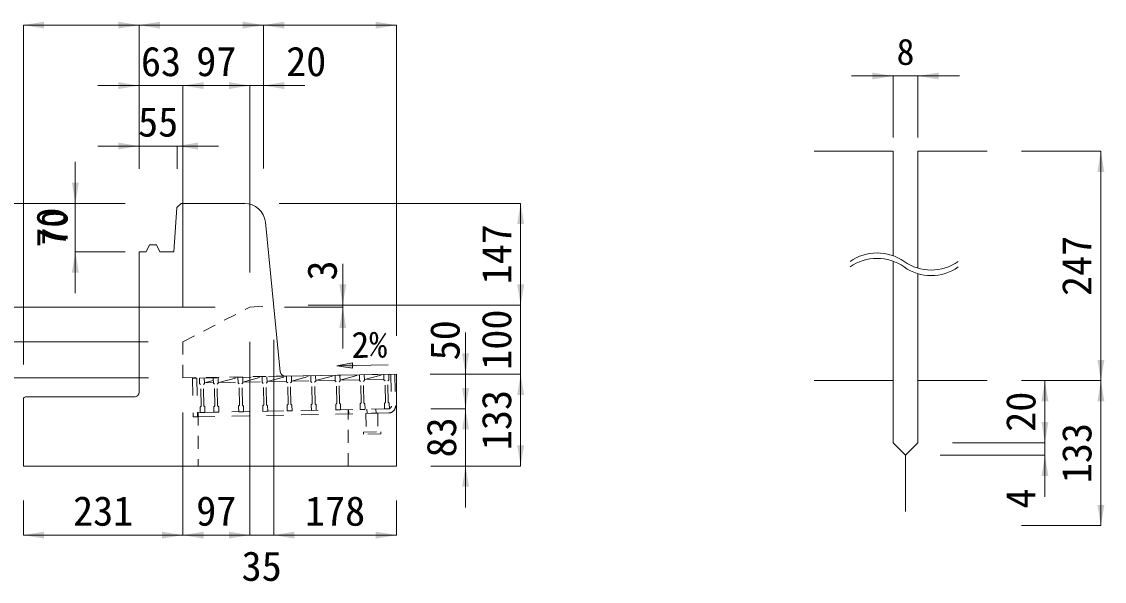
# Model space of a CAD drawing. Units: millimetres at full size; some dimension numbers follow another scale. Extents: x 50430 to 101606, y 69050 to 91573.
# Drawn here: x 93097 to 94664, y 85130 to 85940 of the extents above; entities that cross this region are included whole.
import ezdxf
from ezdxf.enums import TextEntityAlignment as Align

# ---------------------------------------------------------------- set-up
doc = ezdxf.new("R2010")
doc.units = ezdxf.units.MM
doc.header["$LTSCALE"] = 50
for name, pattern in [('USER1', [0.675, 0.375, -0.3]), ('USER3', [1, 0.5, -0.5]), ('USER4', [0.675, 0.375, -0.3])]:
    doc.linetypes.add(name, pattern=pattern)
for name, color, linetype, lineweight in [('インサート', 3, 'USER1', 9), ('グレーチング', 7, 'USER1', 5), ('寸法線', 7, 'Continuous', 13), ('本体', 2, 'Continuous', 9)]:
    doc.layers.add(name, color=color, linetype=linetype, lineweight=lineweight)
doc.styles.add('ＭＳ ゴシック', font='')
doc.styles.get('ＭＳ ゴシック').set_extended_font_data('MS Gothic')

# ---------------------------------------------------------------- blocks, each defined once
blk = doc.blocks.new('filled_arrow')
at = {"color": 0, "linetype": 'Continuous', "lineweight": -2}
blk.add_solid([(7.5, 1.25), (0, 0), (7.5, -1.25)], dxfattribs=at)

msp = doc.modelspace()

# ---------------------------------------------------------------- hatches: boundary and pattern name
at = {"layer": '寸法線'}
msp.add_hatch(color=256, dxfattribs=at).paths.add_polyline_path([(93575.85, 85445.6), (93575.98, 85438.1), (93553.42, 85441.46)])

# ---------------------------------------------------------------- linework, layer by layer
at = {"layer": 'インサート', "linetype": 'USER4'}
for p, q in [((93595.43, 85372.63), (93612.43, 85372.97)), ((93595.43, 85372.63), (93595.97, 85345.63)), ((93612.43, 85372.97), (93612.97, 85345.97)), ((93591.97, 85345.55), (93616.97, 85346.05)), ((93592.03, 85342.55), (93591.97, 85345.55)), ((93617.03, 85343.05), (93592.03, 85342.55)), ((93616.97, 85346.05), (93617.03, 85343.05))]:
    msp.add_line(p, q, dxfattribs=at)
at = {"layer": 'グレーチング', "linetype": 'USER3'}
for p, q in [((93354.36, 85423.82), (93637.31, 85429.48)), ((93522.57, 85420.18), (93550.72, 85427.75)), ((93550.72, 85427.75), (93550.88, 85419.75)), ((93557.72, 85427.89), (93557.88, 85419.89)), ((93557.86, 85420.89), (93586.02, 85428.45)), ((93586.02, 85428.45), (93586.18, 85420.45)), ((93593.01, 85428.59), (93593.17, 85420.59)), ((93593.15, 85421.59), (93621.31, 85429.16)), ((93621.31, 85429.16), (93621.47, 85421.16)), ((93628.31, 85429.3), (93628.47, 85421.3)), ((93631.31, 85429.37), (93632.23, 85383.37)), ((93637.31, 85429.48), (93638.23, 85383.49)), ((93350.36, 85423.74), (93344.36, 85423.62)), ((93344.36, 85423.62), (93345.48, 85367.63)), ((93350.36, 85423.74), (93351.48, 85367.75)), ((93354.36, 85423.82), (93354.52, 85415.82)), ((93356.05, 85414.35), (93354.52, 85415.82)), ((93356.67, 85383.36), (93356.05, 85414.35)), ((93360.05, 85414.43), (93361.52, 85415.96)), ((93360.67, 85383.44), (93360.05, 85414.43)), ((93361.36, 85423.96), (93361.52, 85415.96)), ((93361.5, 85416.96), (93374.44, 85420.38)), ((93361.5, 85416.96), (93374.5, 85417.22)), ((93374.36, 85424.22), (93374.52, 85416.22)), ((93376.05, 85414.75), (93374.52, 85416.22)), ((93376.67, 85383.76), (93376.05, 85414.75)), ((93380.05, 85414.83), (93381.52, 85416.36)), ((93380.67, 85383.84), (93380.05, 85414.83)), ((93381.36, 85424.36), (93381.52, 85416.36)), ((93381.5, 85417.36), (93410.59, 85417.94)), ((93382.3, 85417.38), (93410.45, 85424.94)), ((93410.15, 85424.93), (93410.31, 85416.94)), ((93411.84, 85415.47), (93410.31, 85416.94)), ((93412.46, 85384.47), (93411.84, 85415.47)), ((93415.84, 85415.55), (93417.31, 85417.08)), ((93416.46, 85384.55), (93415.84, 85415.55)), ((93417.15, 85425.07), (93417.31, 85417.08)), ((93417.29, 85418.08), (93445.44, 85425.64)), ((93417.29, 85418.08), (93445.58, 85418.64)), ((93445.14, 85425.63), (93445.3, 85417.64)), ((93446.83, 85416.17), (93445.3, 85417.64)), ((93447.45, 85385.17), (93446.83, 85416.17)), ((93450.83, 85416.25), (93452.3, 85417.78)), ((93451.45, 85385.25), (93450.83, 85416.25)), ((93452.14, 85425.77), (93452.3, 85417.78)), ((93452.28, 85418.78), (93480.44, 85426.34)), ((93480.58, 85419.34), (93452.28, 85418.78)), ((93480.44, 85426.34), (93480.6, 85418.34)), ((93482.13, 85416.87), (93480.6, 85418.34)), ((93482.75, 85385.88), (93482.13, 85416.87)), ((93486.13, 85416.95), (93487.6, 85418.48)), ((93486.75, 85385.96), (93486.13, 85416.95)), ((93487.44, 85426.48), (93487.6, 85418.48)), ((93487.58, 85419.48), (93515.73, 85427.05)), ((93487.58, 85419.48), (93515.87, 85420.05)), ((93515.43, 85427.04), (93515.59, 85419.04)), ((93517.12, 85417.57), (93515.59, 85419.04)), ((93517.74, 85386.58), (93517.12, 85417.57)), ((93521.12, 85417.65), (93522.59, 85419.18)), ((93521.74, 85386.66), (93521.12, 85417.65)), ((93522.43, 85427.18), (93522.59, 85419.18)), ((93550.86, 85420.75), (93522.57, 85420.18)), ((93552.41, 85418.28), (93550.88, 85419.75)), ((93553.03, 85387.28), (93552.41, 85418.28)), ((93556.41, 85418.36), (93557.88, 85419.89)), ((93557.03, 85387.36), (93556.41, 85418.36)), ((93586.16, 85421.45), (93557.86, 85420.89)), ((93587.71, 85418.98), (93586.18, 85420.45)), ((93588.33, 85387.99), (93587.71, 85418.98)), ((93591.7, 85419.06), (93593.17, 85420.59)), ((93592.32, 85388.07), (93591.7, 85419.06)), ((93621.45, 85422.16), (93593.15, 85421.59)), ((93623, 85419.69), (93621.47, 85421.16)), ((93623.62, 85388.7), (93623, 85419.69)), ((93627, 85419.77), (93628.47, 85421.3)), ((93627.62, 85388.78), (93627, 85419.77)), ((93356.67, 85383.36), (93355.2, 85381.83)), ((93355.2, 85381.83), (93355.36, 85373.83)), ((93360.67, 85383.44), (93362.2, 85381.97)), ((93362.2, 85381.97), (93362.36, 85373.97)), ((93376.67, 85383.76), (93375.2, 85382.23)), ((93375.2, 85382.23), (93375.36, 85374.23)), ((93380.67, 85383.84), (93382.2, 85382.37)), ((93382.2, 85382.37), (93382.36, 85374.37)), ((93412.46, 85384.47), (93410.99, 85382.94)), ((93410.99, 85382.94), (93411.15, 85374.94)), ((93416.46, 85384.55), (93417.99, 85383.08)), ((93417.99, 85383.08), (93418.15, 85375.08)), ((93447.45, 85385.17), (93445.98, 85383.64)), ((93445.98, 85383.64), (93446.14, 85375.64)), ((93451.45, 85385.25), (93452.98, 85383.78)), ((93452.98, 85383.78), (93453.14, 85375.78)), ((93482.75, 85385.88), (93481.28, 85384.35)), ((93481.28, 85384.35), (93481.44, 85376.35)), ((93486.75, 85385.96), (93488.28, 85384.49)), ((93488.28, 85384.49), (93488.44, 85376.49)), ((93517.74, 85386.58), (93516.27, 85385.05)), ((93516.27, 85385.05), (93516.43, 85377.05)), ((93521.74, 85386.66), (93523.27, 85385.19)), ((93523.27, 85385.19), (93523.43, 85377.19)), ((93553.03, 85387.28), (93551.56, 85385.75)), ((93551.56, 85385.75), (93551.72, 85377.76)), ((93557.03, 85387.36), (93558.56, 85385.89)), ((93558.56, 85385.89), (93558.72, 85377.9)), ((93588.33, 85387.99), (93586.86, 85386.46)), ((93586.86, 85386.46), (93587.02, 85378.46)), ((93592.32, 85388.07), (93593.85, 85386.6)), ((93593.85, 85386.6), (93594.01, 85378.6)), ((93623.62, 85388.7), (93622.15, 85387.17)), ((93622.15, 85387.17), (93622.31, 85379.17)), ((93627.62, 85388.78), (93629.15, 85387.31)), ((93629.15, 85387.31), (93629.31, 85379.31)), ((93351.48, 85367.75), (93345.48, 85367.63)), ((93351.36, 85373.75), (93584.52, 85378.41)), ((93351.48, 85367.75), (93579.44, 85372.31)), ((93355.36, 85373.83), (93362.36, 85373.97)), ((93375.36, 85374.23), (93382.36, 85374.37)), ((93411.15, 85374.94), (93418.15, 85375.08)), ((93453.14, 85375.78), (93446.14, 85375.64)), ((93481.44, 85376.35), (93488.44, 85376.49)), ((93523.43, 85377.19), (93516.43, 85377.05)), ((93558.72, 85377.9), (93551.72, 85377.76)), ((93570.32, 85378.13), (93570.44, 85372.13)), ((93628.43, 85373.29), (93579.44, 85372.31)), ((93628.31, 85379.29), (93585.32, 85378.43)), ((93593.9, 85378.41), (93586.91, 85378.13)), ((93596.81, 85378.66), (93596.93, 85372.66)), ((93609.81, 85378.92), (93609.93, 85372.92)), ((93629.31, 85379.31), (93622.31, 85379.17))]:
    msp.add_line(p, q, dxfattribs=at)
for radius, start, end in [(4, 271.14586, 1.14572), (10, 271.14571, 1.14575)]:
    msp.add_arc((93628.23, 85383.29), radius, start, end, dxfattribs=at)
at = {"layer": '寸法線'}
for p, q in [((93099.57, 85934.52), (93267.07, 85934.52)), ((93099.57, 85443.52), (93099.57, 85934.52)), ((93267.07, 85934.52), (93447.07, 85934.52)), ((93267.07, 85726.52), (93267.07, 85934.52)), ((93267.07, 85726.52), (93267.07, 85934.52)), ((93447.07, 85726.99), (93447.07, 85934.52)), ((93447.07, 85934.52), (93639.57, 85934.52)), ((93447.07, 85726.99), (93447.07, 85934.52)), ((93639.57, 85484.97), (93639.57, 85934.52)), ((93207.07, 85847.02), (93390.39, 85847.02)), ((93267.07, 85726.52), (93267.07, 85847.02)), ((93330.39, 85526.42), (93330.39, 85847.02)), ((93330.39, 85847.02), (93427.27, 85847.02)), ((93330.39, 85526.42), (93330.39, 85847.02)), ((93367.27, 85847.02), (93507.07, 85847.02)), ((93427.27, 85576.42), (93427.27, 85847.02)), ((93427.27, 85576.42), (93427.27, 85847.02)), ((93447.07, 85726.99), (93447.07, 85847.02)), ((93207.07, 85759.52), (93382.07, 85759.52)), ((93267.07, 85726.52), (93267.07, 85759.52)), ((93322.07, 85726.52), (93322.07, 85759.52)), ((94544.51, 85752.07), (94659.19, 85752.07)), ((94659.19, 85420.16), (94659.19, 85752.07)), ((93174.7, 85736.52), (93174.7, 85546.52)), ((93217.07, 85676.52), (92919.57, 85676.52)), ((93217.07, 85676.52), (93174.7, 85676.52)), ((93469.92, 85676.52), (93819.32, 85676.52)), ((93819.32, 85529.21), (93819.32, 85676.52)), ((93217.07, 85606.52), (93174.7, 85606.52)), ((93561.8, 85589.21), (93561.8, 85466.42)), ((93819.32, 85369.5), (93819.32, 85589.21)), ((93377.08, 85526.42), (92999.57, 85526.42)), ((93477.27, 85526.42), (93561.8, 85526.42)), ((93511.8, 85529.21), (93561.8, 85529.21)), ((93511.8, 85529.21), (93819.32, 85529.21)), ((93511.8, 85529.21), (93819.32, 85529.21)), ((93280.08, 85476.42), (92999.57, 85476.42)), ((93280.08, 85476.42), (92999.57, 85476.42)), ((93427.08, 85476.42), (93427.08, 85196.52)), ((93427.08, 85476.42), (93427.08, 85196.52)), ((93461.8, 85479.21), (93461.8, 85196.52)), ((93461.8, 85479.21), (93461.8, 85196.52)), ((93739.57, 85489.5), (93739.57, 85319.4)), ((93688.44, 85429.5), (93739.57, 85429.5)), ((93688.44, 85429.5), (93819.32, 85429.5)), ((93688.44, 85429.5), (93819.32, 85429.5)), ((93739.57, 85439.4), (93739.57, 85236.52)), ((93819.32, 85296.52), (93819.32, 85429.5)), ((93280.39, 85424.06), (92999.57, 85424.06)), ((94544.51, 85420.16), (94578.17, 85420.16)), ((94544.51, 85420.16), (94659.19, 85420.16)), ((94544.51, 85420.16), (94659.19, 85420.16)), ((94578.17, 85330.01), (94578.17, 85420.16)), ((94659.19, 85210.24), (94659.19, 85420.16)), ((94578.17, 85252.01), (94578.17, 85390.01)), ((93330.39, 85374.06), (93330.39, 85196.52)), ((93330.39, 85374.06), (93330.39, 85196.52)), ((93689.32, 85379.4), (93739.57, 85379.4)), ((93689.32, 85379.4), (93739.57, 85379.4)), ((94444.37, 85330.01), (94578.17, 85330.01)), ((94444.37, 85330.01), (94578.17, 85330.01)), ((94426.37, 85312.01), (94578.17, 85312.01)), ((93689.32, 85296.52), (93739.57, 85296.52)), ((93689.57, 85296.52), (93819.32, 85296.52)), ((93099.57, 85246.52), (93099.57, 85196.52)), ((93639.57, 85246.52), (93639.57, 85196.52)), ((94544.51, 85210.24), (94659.19, 85210.24)), ((93099.57, 85196.52), (93330.39, 85196.52)), ((93330.39, 85196.52), (93427.08, 85196.52)), ((93367.08, 85196.52), (93521.8, 85196.52)), ((93461.8, 85196.52), (93639.57, 85196.52))]:
    msp.add_line(p, q, dxfattribs=at)
at = {"layer": '寸法線', "lineweight": 9}
for p, q in [((94298.37, 85860.9), (94454.37, 85860.9)), ((94358.37, 85772.07), (94358.37, 85860.9)), ((94394.37, 85772.07), (94394.37, 85860.9)), ((93174.7, 85736.52), (93174.7, 85546.52)), ((93247.07, 85676.52), (93174.7, 85676.52)), ((93247.07, 85606.52), (93174.7, 85606.52)), ((93553.42, 85441.46), (93627.44, 85442.74))]:
    msp.add_line(p, q, dxfattribs=at)
at = {"layer": '寸法線'}
msp.add_lwpolyline([(93575.85, 85445.6), (93575.98, 85438.1), (93553.42, 85441.46)], close=True, dxfattribs=at)
at = {"layer": '寸法線', "lineweight": 9}
for centre, start, end in [((94335.2, 85536.99), 54.77488, 125.22512), ((94335.2, 85529.04), 54.77488, 125.22512), ((94413.53, 85647.94), 234.77488, 305.22512), ((94413.53, 85639.99), 234.77488, 305.22512)]:
    msp.add_arc(centre, 67.91, start, end, dxfattribs=at)
at = {"layer": '本体', "lineweight": 20}
for p, q in [((94243.95, 85752.07), (94358.37, 85752.07)), ((94358.37, 85752.07), (94358.37, 85600.83)), ((94394.37, 85752.07), (94394.37, 85582.8)), ((94394.37, 85752.07), (94494.51, 85752.07)), ((93419.92, 85676.52), (93328.07, 85676.52)), ((93471.42, 85432.98), (93449.77, 85649.5)), ((94358.37, 85592.88), (94358.37, 85330.01)), ((94394.37, 85574.84), (94394.37, 85330.01)), ((93478.51, 85426.68), (93639.57, 85429.52)), ((93639.57, 85429.52), (93639.57, 85296.52)), ((94243.95, 85420.16), (94358.37, 85420.16)), ((94394.37, 85420.16), (94494.51, 85420.16)), ((93260.07, 85396.52), (93102.57, 85396.52)), ((93260.07, 85396.52), (93198.65, 85396.52)), ((93099.57, 85393.52), (93099.57, 85296.52)), ((94376.37, 85312.01), (94358.37, 85330.01)), ((94376.37, 85312.01), (94394.37, 85330.01)), ((94376.37, 85230.5), (94376.37, 85312.01)), ((93639.57, 85296.52), (93099.57, 85296.52))]:
    msp.add_line(p, q, dxfattribs=at)
at = {"layer": '本体', "lineweight": 13}
for p, q in [((93317.07, 85606.52), (93321.64, 85670.53)), ((93321.64, 85670.53), (93328.07, 85676.52)), ((93277.07, 85606.52), (93282.07, 85616.52)), ((93282.07, 85616.52), (93292.07, 85616.52)), ((93292.07, 85616.52), (93297.07, 85606.52)), ((93267.07, 85606.52), (93267.07, 85403.52)), ((93267.07, 85606.52), (93277.07, 85606.52)), ((93297.07, 85606.52), (93317.07, 85606.52))]:
    msp.add_line(p, q, dxfattribs=at)
at = {"layer": '本体', "linetype": 'USER1'}
for p, q in [((93330.39, 85476.42), (93427.27, 85526.42)), ((93427.27, 85526.42), (93461.8, 85529.21)), ((93330.39, 85424.06), (93330.39, 85476.42)), ((93330.39, 85424.06), (93478.51, 85426.68)), ((93352.47, 85373.77), (93352.47, 85296.52)), ((93569.57, 85296.52), (93569.57, 85378.11))]:
    msp.add_line(p, q, dxfattribs=at)
at = {"layer": '本体', "lineweight": 20}
for centre, radius, start, end in [((93419.92, 85646.52), 30, 5.71031, 90), ((93478.39, 85433.67), 7, 185.7118, 271.00984), ((93102.57, 85393.52), 3, 90, 180)]:
    msp.add_arc(centre, radius, start, end, dxfattribs=at)
at = {"layer": '本体', "lineweight": 13}
msp.add_arc((93260.07, 85403.52), 7, 269.99996, 0, dxfattribs=at)

# ---------------------------------------------------------------- block references
at = {"layer": '寸法線', "xscale": 4, "yscale": 4}
for p in [(93099.57, 85934.52), (93267.07, 85934.52), (93447.07, 85934.52), (93330.39, 85847.02), (93330.39, 85847.02), (93447.07, 85847.02), (93322.07, 85759.52), (93099.57, 85196.52), (93330.39, 85196.52), (93461.8, 85196.52), (93461.8, 85196.52)]:
    msp.add_blockref('filled_arrow', p, dxfattribs=at)
for p, rotation in [((93267.07, 85934.52), 180), ((93447.07, 85934.52), 180), ((93639.57, 85934.52), 180), ((93267.07, 85847.02), 180), ((93427.27, 85847.02), 180), ((93427.27, 85847.02), 180), ((93267.07, 85759.52), 180), ((94659.19, 85752.07), 270), ((93174.7, 85676.52), 90), ((93819.32, 85676.52), 270), ((93174.7, 85606.52), 270), ((93561.8, 85529.21), 90), ((93819.32, 85529.21), 90), ((93819.32, 85529.21), 90), ((93561.8, 85526.42), 270), ((93739.57, 85429.5), 90), ((94659.19, 85420.16), 90), ((93819.32, 85429.5), 270), ((93819.32, 85429.5), 270), ((94578.17, 85420.16), 270), ((94659.19, 85420.16), 270), ((93739.57, 85379.4), 90), ((93739.57, 85379.4), 270), ((94578.17, 85330.01), 90), ((94578.17, 85330.01), 90), ((93819.32, 85296.52), 90), ((94578.17, 85312.01), 270), ((93739.57, 85296.52), 270), ((94659.19, 85210.24), 90), ((93330.39, 85196.52), 180), ((93427.08, 85196.52), 180), ((93427.08, 85196.52), 180), ((93639.57, 85196.52), 180)]:
    msp.add_blockref('filled_arrow', p, dxfattribs=dict(at, rotation=rotation))
at = {"layer": '寸法線', "lineweight": 9, "xscale": 4, "yscale": 4}
for p, rotation in [((94358.37, 85860.9), 180), ((93174.7, 85676.52), 90), ((93174.7, 85606.52), 270)]:
    msp.add_blockref('filled_arrow', p, dxfattribs=dict(at, rotation=rotation))
msp.add_blockref('filled_arrow', (94394.37, 85860.9), dxfattribs=at)

# ---------------------------------------------------------------- texts
at = {"layer": '寸法線', "style": 'ＭＳ ゴシック'}
for s, height, p in [('8', 37.98, (94376.37, 85895.9)), ('63', 42.72, (93298.73, 85882.02)), ('97', 42.72, (93378.83, 85882.02)), ('20', 42.72, (93508.9, 85882.02)), ('55', 42.72, (93294.57, 85794.52)), ('231', 42.72, (93214.98, 85231.52)), ('97', 42.72, (93378.73, 85231.52)), ('178', 42.72, (93550.69, 85231.52)), ('35', 42.72, (93444.44, 85151.71))]:
    msp.add_text(s, height=height, dxfattribs=at).set_placement(p, align=Align.MIDDLE_CENTER)
for s, height, rotation, p in [('70', 42.72, 90, (93139.7, 85641.52)), ('70', 37.98, 90, (93144.7, 85641.52)), ('147', 42.72, 90, (93784.32, 85602.86)), ('247', 42.72, 90, (94624.19, 85586.11)), ('3', 42.72, 90, (93531.8, 85579.5)), ('100', 42.72, 90, (93784.32, 85479.35)), ('2%', 37.98, 1, (93600.21, 85472.22)), ('50', 42.72, 90, (93709.57, 85478.45)), ('133', 42.72, 90, (93784.32, 85363.01)), ('20', 42.72, 90, (94543.17, 85375.08)), ('83', 42.72, 90, (93704.57, 85337.96)), ('133', 42.72, 90, (94624.19, 85315.2)), ('4', 42.72, 90, (94543.17, 85249.39))]:
    msp.add_text(s, height=height, rotation=rotation, dxfattribs=at).set_placement(p, align=Align.MIDDLE_CENTER)

doc.saveas('drawing.dxf')
